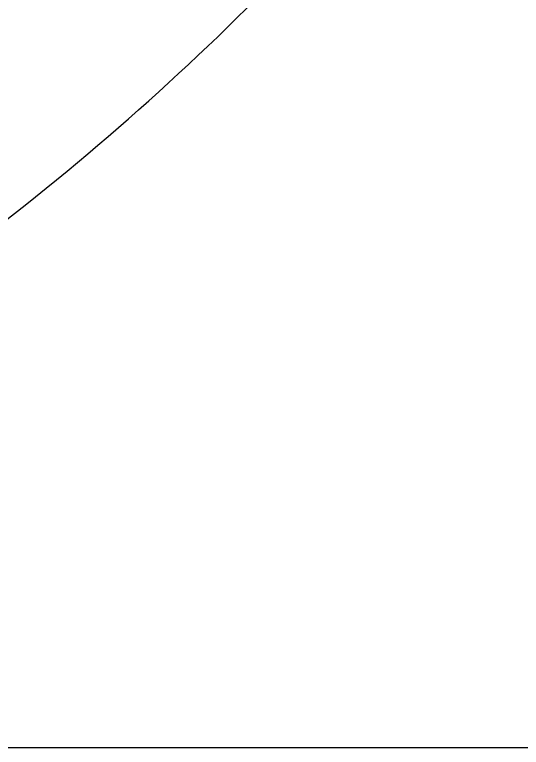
# Model space of a CAD drawing. Header units: millimetres. Extents: x 0 to 279, y 0 to 216.
# Drawn here: x 234.03877 to 234.05531, y 92.99976 to 93.02369 of the extents above; entities that cross this region are included whole.
import ezdxf

# ---------------------------------------------------------------- set-up
doc = ezdxf.new("R2010")
doc.units = ezdxf.units.MM
doc.layers.add('TITLE_BLOCK_TEXT', color=8, linetype='Continuous')

msp = doc.modelspace()

# ---------------------------------------------------------------- hatches: boundary and pattern name
at = {"layer": 'TITLE_BLOCK_TEXT', "linetype": 'Continuous', "lineweight": 18}
h = msp.add_hatch(dxfattribs=at)
h.set_pattern_fill('ANSI32', color=256, style=0)
edge = h.paths.add_edge_path(flags=0)
edge.add_line((234.071072, 93.083095), (234.071072, 93.416428))
edge.add_spline(control_points=[(234.071072, 93.416428), (234.071072, 93.465243), (234.036554, 93.499761), (233.987739, 93.499761)], knot_values=[0, 0, 0, 0, 0.873717, 0.873717, 0.873717, 0.873717], weights=[0.478289, 0.384897, 0.384897, 0.478289], degree=3, periodic=0)
edge.add_line((233.987739, 93.499761), (233.904405, 93.499761))
edge.add_line((233.904405, 93.499761), (233.904405, 93.166428))
edge.add_line((233.904405, 93.166428), (233.571072, 93.166428))
edge.add_line((233.571072, 93.166428), (233.571072, 93.499761))
edge.add_line((233.571072, 93.499761), (233.487739, 93.499761))
edge.add_spline(control_points=[(233.487739, 93.499761), (233.438923, 93.499761), (233.404405, 93.465243), (233.404405, 93.416428)], knot_values=[0, 0, 0, 0, 0.873717, 0.873717, 0.873717, 0.873717], weights=[0.478289, 0.384897, 0.384897, 0.478289], degree=3, periodic=0)
edge.add_line((233.404405, 93.416428), (233.404405, 93.083095))
edge.add_spline(control_points=[(233.404405, 93.083095), (233.404405, 93.034279), (233.438923, 92.999761), (233.487739, 92.999761)], knot_values=[0.063141, 0.063141, 0.063141, 0.063141, 0.936859, 0.936859, 0.936859, 0.936859], weights=[0.478289, 0.384897, 0.384897, 0.478289], degree=3, periodic=0)
edge.add_line((233.487739, 92.999761), (233.987739, 92.999761))
edge.add_spline(control_points=[(233.987739, 92.999761), (234.036554, 92.999761), (234.071072, 93.034279), (234.071072, 93.083095)], knot_values=[0.063141, 0.063141, 0.063141, 0.063141, 0.936859, 0.936859, 0.936859, 0.936859], weights=[0.478289, 0.384897, 0.384897, 0.478289], degree=3, periodic=0)

# ---------------------------------------------------------------- linework, layer by layer
at = {"color": 7, "linetype": 'Continuous', "lineweight": 25}
for points, knots in [([(233.987739, 92.999761), (233.997107, 93.000682), (234.015845, 93.002525), (234.040818, 93.016892), (234.059664, 93.038038), (234.06965, 93.061469), (234.070668, 93.076951), (234.071072, 93.083095)], [0, 0, 0, 0, 0.214694, 0.429388, 0.644082, 0.858775, 1, 1, 1, 1]), ([(233.987739, 92.999761), (233.994441, 92.999761), (234.006325, 92.999761), (234.092035, 92.999761), (234.129405, 92.999761)], [0, 0, 0, 0, 0.56399, 1, 1, 1, 1])]:
    msp.add_open_spline(points, degree=3, knots=knots, dxfattribs=at)

doc.saveas('drawing.dxf')
